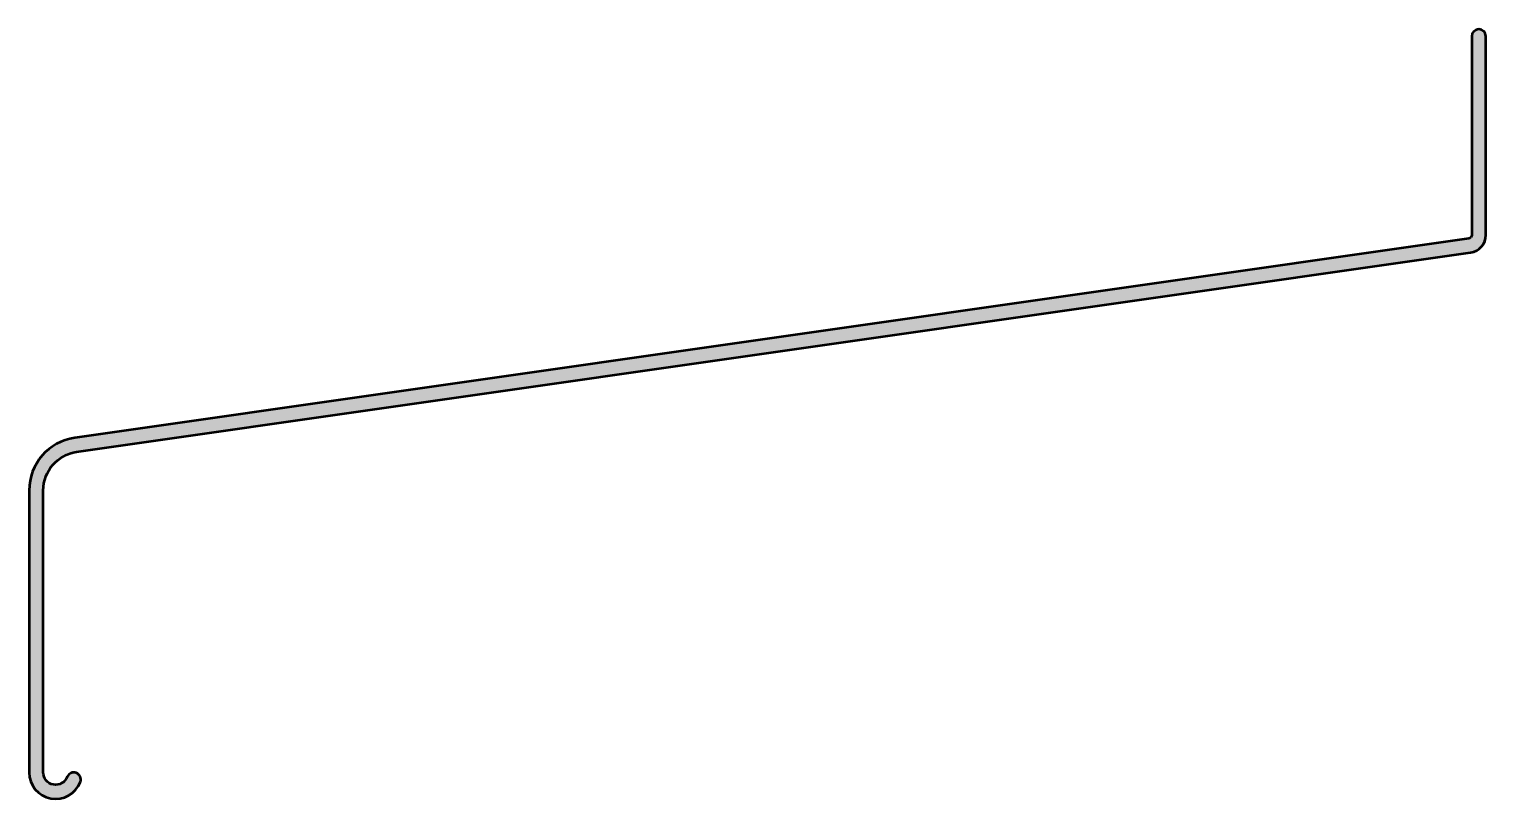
# Model space of a CAD drawing. Extents: x -165 to 0, y -87 to 0.
import ezdxf

# ---------------------------------------------------------------- set-up
doc = ezdxf.new("R2010")
doc.units = 0
doc.layers.add('0S-Alu contour', color=7, linetype='Continuous', lineweight=50)
doc.layers.add('0S-Alu hatch', color=252, linetype='Continuous', lineweight=25)

# ---------------------------------------------------------------- blocks, each defined once
blk = doc.blocks.new('180120__4CFD22DB_8286_495A_B3D9_7A3BF7CDEA01_')
at = {"layer": '0S-Alu hatch'}
h = blk.add_hatch(color=256, dxfattribs=at)
edge = h.paths.add_edge_path()
edge.add_arc((-158.9402458512125, -52.20705025990437), 6.000000000000006, 98.04740004879787, 180)
edge.add_line((-164.9402458512126, -52.20705025990437), (-164.9402458512125, -84.1357630996553))
edge.add_arc((-161.9402453778587, -84.13576338420721), 3.000000473353864, 179.9999945331812, 338.9552535004666)
edge.add_arc((-159.8908278535011, -84.93582847339503), 0.800050004602189, 339.7259566849209, 518.6727230461183)
edge.add_ellipse((-161.9402458512126, -84.13576229541646), major_axis=(-1.400000000000116, 0), ratio=1, start_angle=3.291183901410477e-05, end_angle=158.6762571123257, ccw=False)
edge.add_line((-163.3402458512125, -84.13576309965526), (-163.3402458512126, -52.20705720957642))
edge.add_ellipse((-158.9402458512125, -52.2070572095764), major_axis=(-4.400000000000005, 0), ratio=1, start_angle=278.13622062526645, end_angle=360, ccw=False)
edge.add_line((-159.5629649423746, -47.85134590905356), (-1.71186948079233, -25.28398918525806))
edge.add_arc((-1.990245851212669, -23.30345728791541), 2.000000000000022, 278.0008727584181, 360)
edge.add_line((0.0097541487873527, -23.3034572879154), (0.0097541487873511, -0.7995537136939035))
edge.add_arc((-0.790245851212649, -0.7995537136939048), 0.8000000000000002, 0, 180)
edge.add_line((-1.590245851212649, -0.7995537136939046), (-1.590245851212648, -23.30345429796417))
edge.add_ellipse((-1.990242894718117, -23.30345429796417), major_axis=(-0.3999970435054695, 0), ratio=1, start_angle=98.09945026334378, end_angle=180, ccw=False)
edge.add_line((-1.933886618089121, -23.69946137479189), (-159.7801995855669, -46.26613469711908))
at = {"layer": '0S-Alu contour', "color": 7}
for points in [[(-1.590245851212649, -0.7995537136939046), (-1.590245851212648, -23.30345429796417)], [(0.0097541487873527, -23.3034572879154), (0.0097541487873511, -0.7995537136939035)], [(-1.933886618089121, -23.69946137479189), (-159.7801995855669, -46.26613469711908)], [(-159.5629649423746, -47.85134590905356), (-1.71186948079233, -25.28398918525806)], [(-164.9402458512126, -52.20705025990437), (-164.9402458512125, -84.1357630996553)], [(-163.3402458512125, -84.13576309965526), (-163.3402458512126, -52.20705720957642)]]:
    blk.add_lwpolyline(points, dxfattribs=at)
for centre, radius, start, end in [((-0.790245851212649, -0.7995537136939048), 0.8000000000000002, 0, 180), ((-1.990245851212669, -23.30345728791541), 2.000000000000022, 278.0008727584181, 0), ((-158.9402458512125, -52.20705025990437), 6.000000000000006, 98.04740004879787, 180), ((-161.9402453778587, -84.13576338420721), 3.000000473353864, 179.9999945331812, 338.9552535004666), ((-159.8908278535011, -84.93582847339503), 0.800050004602189, 339.7259566849209, 158.6727230461183)]:
    blk.add_arc(centre, radius, start, end, dxfattribs=at)
at = {"layer": '0S-Alu contour', "color": 7, "extrusion": (0, 0, -1)}
for centre, radius, start, end in [((1.990242894718117, -23.30345429796417), 0.3999970435054696, 180, 261.9005497366562), ((158.9402458512125, -52.2070572095764), 4.400000000000005, 0, 81.86377937473353), ((161.9402458512126, -84.13576229541646), 1.400000000000116, 201.3237428876744, 359.999967088161)]:
    blk.add_arc(centre, radius, start, end, dxfattribs=at)
blk = doc.blocks.new('180120__E6E813A0_4A2A_44A9_A254_045C9E43D460_')
at = {"layer": '0S-Alu contour', "color": 7}
blk.add_blockref('180120__4CFD22DB_8286_495A_B3D9_7A3BF7CDEA01_', (0, 0), dxfattribs=at)

msp = doc.modelspace()

# ---------------------------------------------------------------- block references
at = {"layer": '0S-Alu contour', "color": 7}
msp.add_blockref('180120__E6E813A0_4A2A_44A9_A254_045C9E43D460_', (0, 0), dxfattribs=at)

doc.saveas('drawing.dxf')
